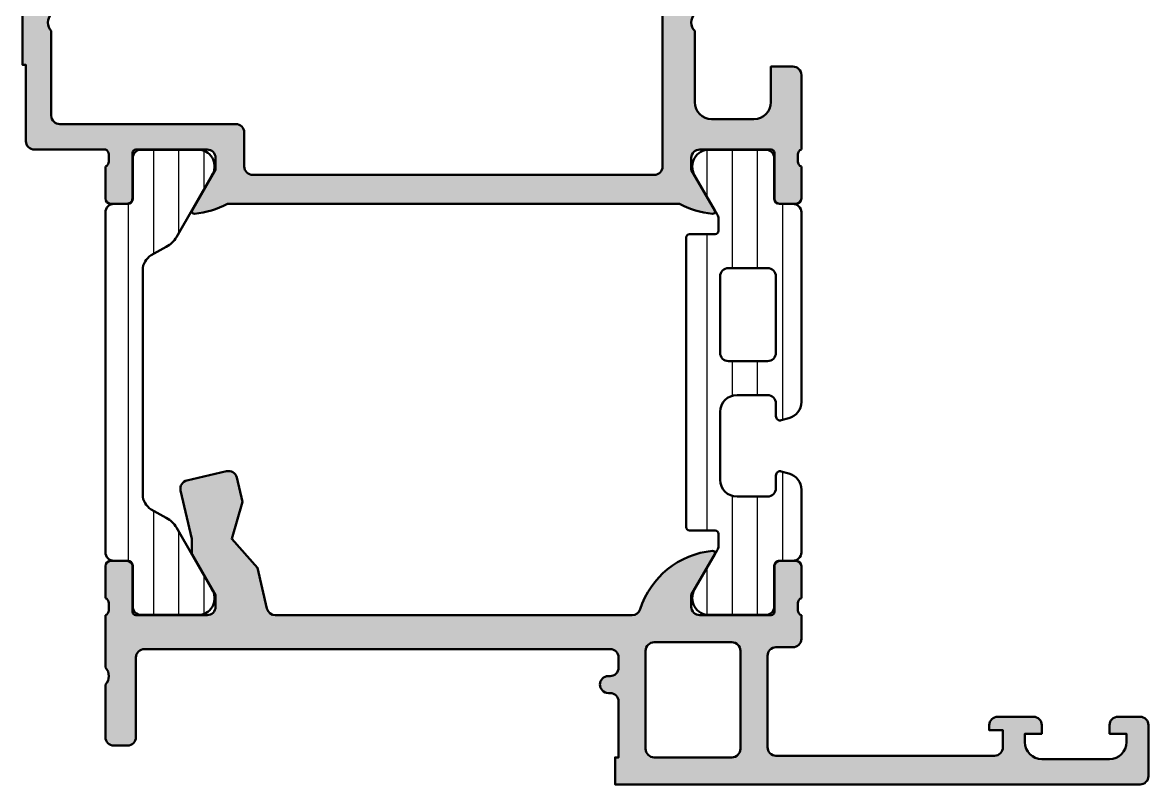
# Model space of a CAD drawing. Extents: x -34.5 to 32, y 0 to 90.
# Drawn here: x -34.5 to 32, y 0 to 45 of the extents above; entities that cross this region are included whole.
import ezdxf

# ---------------------------------------------------------------- set-up
doc = ezdxf.new("R2010")
doc.units = 0
for name, color, linetype, lineweight in [('0S-Alu contour', 7, 'Continuous', 50), ('0S-Alu hatch', 252, 'Continuous', 25), ('0S-Plastic contour', 254, 'Continuous', 50), ('0S-Plastic hatch', 253, 'Continuous', 25)]:
    doc.layers.add(name, color=color, linetype=linetype, lineweight=lineweight)
pattern_1 = [(90, (0, 0), (-1.4859, 0), [])]

# ---------------------------------------------------------------- blocks, each defined once
blk = doc.blocks.new('438830__3A7CAE03_E200_4EEA_9732_CCD65D085AAF_')
at = {"layer": '0S-Alu hatch'}
h = blk.add_hatch(color=256, dxfattribs=at)
edge = h.paths.add_edge_path()
edge.add_line((30.20000000000001, 3.999999999999999), (31.50000000000001, 4))
edge.add_ellipse((31.50000000000001, 3.499999999999999), major_axis=(-0.5000000000000009, 0), ratio=1, start_angle=180, end_angle=270, ccw=False)
edge.add_line((32.00000000000001, 3.5), (32.00000000000001, 0.5))
edge.add_ellipse((31.50000000000001, 0.5000000000000018), major_axis=(-0.5, 0), ratio=1, start_angle=90, end_angle=180, ccw=False)
edge.add_line((31.50000000000001, 1.8e-15), (0.5000000000000036, 0))
edge.add_line((0.5000000000000036, 0), (0.5000000000000036, 1.599999999999994))
edge.add_line((0.5000000000000036, 1.599999999999994), (0.700000000000003, 1.599999999999994))
edge.add_line((0.700000000000003, 1.599999999999994), (0.700000000000003, 4.899999999999991))
edge.add_arc((0.2000000000000028, 4.899999999999991), 0.5, 0, 89.99999999999959)
edge.add_line((0.2000000000000064, 5.399999999999991), (0.1000000000000014, 5.399999999999991))
edge.add_ellipse((0.1000000000000014, 5.899999999999991), major_axis=(-0.5, 0), ratio=1, start_angle=-90, end_angle=90, ccw=False)
edge.add_line((0.1000000000000014, 6.399999999999991), (0.2000000000000064, 6.399999999999991))
edge.add_arc((0.2000000000000099, 6.899999999999991), 0.5000000000000027, 269.9999999999996, 360)
edge.add_line((0.7000000000000127, 6.899999999999991), (0.700000000000003, 7.5))
edge.add_arc((0.2000000000000099, 7.5), 0.4999999999999929, 0, 90)
edge.add_line((0.20000000000001, 7.999999999999992), (-27.3, 8))
edge.add_arc((-27.3, 7.5), 0.5, 90, 180)
edge.add_line((-27.80000000000001, 7.5), (-27.80000000000001, 2.799999999999997))
edge.add_ellipse((-28.3, 2.799999999999998), major_axis=(-0.5, 0), ratio=1, start_angle=90, end_angle=180, ccw=False)
edge.add_line((-28.3, 2.299999999999998), (-29.1, 2.299999999999997))
edge.add_ellipse((-29.1, 2.799999999999998), major_axis=(-0.5000000000000009, 0), ratio=1, start_angle=0, end_angle=90, ccw=False)
edge.add_line((-29.6, 2.799999999999997), (-29.6, 5.899999999999991))
edge.add_arc((-30.12500000000001, 6.399999999999991), 0.7250000000000004, 316.3971810272967, 403.6028189727033)
edge.add_line((-29.60000000000001, 6.899999999999988), (-29.6, 10))
edge.add_arc((-29.70000000000001, 10.2828427124746), 0.3000000000000018, 289.4712206344932, 360)
edge.add_line((-29.40000000000001, 10.2828427124746), (-29.40000000000001, 10.71715728752538))
edge.add_arc((-29.70000000000001, 10.71715728752536), 0.3000000000000043, 0, 70.5287793655115)
edge.add_line((-29.60000000000002, 10.99999999999999), (-29.60000000000002, 12.89999999999995))
edge.add_ellipse((-29.29999999999998, 12.89999999999995), major_axis=(-0.3000000000000398, 0), ratio=1, start_angle=270, end_angle=360, ccw=False)
edge.add_line((-29.29999999999998, 13.19999999999999), (-28.31000000000005, 13.19999999999999))
edge.add_ellipse((-28.31000000000005, 12.89999999999995), major_axis=(-0.3000000000000398, 0), ratio=1, start_angle=180, end_angle=270, ccw=False)
edge.add_line((-28.01000000000001, 12.89999999999995), (-28.01000000000001, 10.19999999999999))
edge.add_arc((-27.81000000000001, 10.19999999999999), 0.2000000000000028, 180, 270)
edge.add_line((-27.81000000000001, 9.999999999999986), (-23.6, 10))
edge.add_arc((-23.6, 10.5), 0.5, 270, 360)
edge.add_line((-23.1, 10.5), (-23.1, 11.19999999999999))
edge.add_line((-23.1, 11.19999999999999), (-24.48149545762237, 13.59282032302755))
edge.add_ellipse((-24.36188021535173, 13.6618802153517), major_axis=(-0.1381197846482745, 0), ratio=1, start_angle=0, end_angle=30.000000000006878, ccw=False)
edge.add_line((-24.50000000000001, 13.6618802153517), (-24.50000000000001, 14.5))
edge.add_line((-24.50000000000001, 14.5), (-25.16038851260668, 17.36045691001016))
edge.add_ellipse((-24.67320348021405, 17.47293243718209), major_axis=(-0.50000000000001, 0), ratio=1, start_angle=-76.9999999999992, end_angle=12.999999999999886, ccw=False)
edge.add_line((-24.785679007386, 17.96011746957472), (-22.44719085190143, 18.49999999999998))
edge.add_ellipse((-22.33471532472948, 18.01281496760739), major_axis=(-0.4999999999999829, 0), ratio=1, start_angle=192.9999999999986, end_angle=283.0000000000028, ccw=False)
edge.add_line((-21.84753029233688, 18.1252904947793), (-21.51759558949917, 16.6961862893487))
edge.add_line((-21.51759558949917, 16.6961862893487), (-22.1395005520752, 14.49999999999998))
edge.add_line((-22.1395005520752, 14.49999999999998), (-20.6177913721237, 12.79870603020777))
edge.add_line((-20.6177913721237, 12.79870603020777), (-20.06112624749613, 10.38752447282806))
edge.add_arc((-19.57394121510352, 10.5), 0.5000000000000006, 193.0000000000006, 270.0000000000008)
edge.add_line((-19.57394121510351, 10), (1.5, 10))
edge.add_arc((1.5, 10.5), 0.4999999999999983, 270, 342.2515836439296)
edge.add_ellipse((6.738223241173804, 8.823391138152186), major_axis=(-5.000000000000002, 0), ratio=1, start_angle=275.62257755079355, end_angle=342.25158364392985, ccw=False)
edge.add_ellipse((6.261880215351705, 13.6618802153517), major_axis=(-0.1381197846482987, 0), ratio=1, start_angle=149.9999999999999, end_angle=275.6225775507947, ccw=False)
edge.add_line((6.381495457622368, 13.59282032302755), (5.000000000000007, 11.19999999999999))
edge.add_line((5.000000000000007, 11.19999999999999), (5.000000000000007, 10.5))
edge.add_arc((5.500000000000007, 10.5), 0.5, 180, 269.9999999999992)
edge.add_line((5.5, 10), (9.709999999999994, 10))
edge.add_arc((9.709999999999994, 10.2), 0.1999999999999993, 270, 360)
edge.add_line((9.909999999999993, 10.2), (9.910000000000004, 12.89999999999996))
edge.add_ellipse((10.21000000000004, 12.89999999999996), major_axis=(-0.3000000000000398, 0), ratio=1, start_angle=270.00000000000136, end_angle=360, ccw=False)
edge.add_line((10.21000000000003, 13.2), (11.19999999999996, 13.2))
edge.add_ellipse((11.19999999999996, 12.89999999999996), major_axis=(-0.3000000000000398, 0), ratio=1, start_angle=180, end_angle=270, ccw=False)
edge.add_line((11.5, 12.89999999999996), (11.5, 11))
edge.add_arc((11.6, 10.71715728752538), 0.3000000000000016, 109.471220634491, 180)
edge.add_line((11.3, 10.71715728752538), (11.29999999999999, 10.28284271247462))
edge.add_arc((11.59999999999999, 10.28284271247462), 0.2999999999999971, 180, 250.5287793655103)
edge.add_line((11.5, 10), (11.5, 8.599999999999994))
edge.add_ellipse((11, 8.599999999999996), major_axis=(-0.5000000000000018, 0), ratio=1, start_angle=90.00000000000023, end_angle=180, ccw=False)
edge.add_line((11, 8.099999999999994), (10, 8.099999999999994))
edge.add_arc((10, 7.599999999999994), 0.4999999999999983, 90, 180)
edge.add_line((9.500000000000002, 7.599999999999994), (9.5, 2.200000000000002))
edge.add_arc((10, 2.200000000000002), 0.5, 180, 270)
edge.add_line((10, 1.700000000000002), (22.9, 1.700000000000002))
edge.add_arc((22.9, 2.200000000000002), 0.4999999999999992, 270, 360)
edge.add_line((23.40000000000001, 2.200000000000002), (23.40000000000001, 3.200000000000002))
edge.add_line((23.40000000000001, 3.200000000000002), (22.60000000000001, 3.200000000000002))
edge.add_line((22.60000000000001, 3.200000000000002), (22.60000000000001, 3.5))
edge.add_ellipse((23.10000000000001, 3.499999999999999), major_axis=(-0.5, 0), ratio=1, start_angle=270, end_angle=360, ccw=False)
edge.add_line((23.10000000000001, 3.999999999999999), (25.2, 4))
edge.add_ellipse((25.2, 3.499999999999999), major_axis=(-0.5000000000000009, 0), ratio=1, start_angle=180, end_angle=270, ccw=False)
edge.add_line((25.7, 3.5), (25.7, 3))
edge.add_line((25.7, 3), (24.70000000000001, 3))
edge.add_line((24.70000000000001, 3), (24.70000000000001, 2.5))
edge.add_arc((25.7, 2.5), 1, 180, 270)
edge.add_line((25.7, 1.5), (29.70000000000001, 1.5))
edge.add_arc((29.70000000000001, 2.5), 0.9999999999999992, 270, 360)
edge.add_line((30.70000000000001, 2.5), (30.70000000000001, 3))
edge.add_line((30.70000000000001, 3), (29.7, 3))
edge.add_line((29.7, 3), (29.7, 3.5))
edge.add_ellipse((30.2, 3.500000000000002), major_axis=(-0.4999999999999965, 0), ratio=1, start_angle=269.99999999999875, end_angle=360, ccw=False)
edge = h.paths.add_edge_path()
edge.add_line((7.900000000000005, 2.099999999999994), (7.900000000000002, 7.899999999999991))
edge.add_arc((7.400000000000005, 7.899999999999991), 0.4999999999999965, 0, 90)
edge.add_line((7.400000000000005, 8.399999999999986), (2.800000000000004, 8.399999999999991))
edge.add_arc((2.800000000000004, 7.899999999999991), 0.5000000000000018, 90, 180)
edge.add_line((2.300000000000002, 7.899999999999991), (2.300000000000004, 2.099999999999994))
edge.add_arc((2.800000000000004, 2.099999999999994), 0.5, 180, 270)
edge.add_line((2.800000000000004, 1.599999999999994), (7.400000000000005, 1.599999999999994))
edge.add_arc((7.400000000000005, 2.099999999999994), 0.5, 270, 360)
at = {"layer": '0S-Alu contour', "color": 7}
for points in [[(-24.785679007386, 17.96011746957472), (-22.44719085190143, 18.49999999999998)], [(-21.84753029233688, 18.1252904947793), (-21.51759558949917, 16.6961862893487), (-22.1395005520752, 14.49999999999998), (-20.6177913721237, 12.79870603020777), (-20.06112624749613, 10.38752447282806)], [(-24.50000000000001, 13.6618802153517), (-24.50000000000001, 14.5), (-25.16038851260668, 17.36045691001016)], [(-23.1, 10.5), (-23.1, 11.19999999999999), (-24.48149545762237, 13.59282032302755)], [(6.381495457622368, 13.59282032302755), (5.000000000000007, 11.19999999999999), (5.000000000000007, 10.5)], [(-29.60000000000002, 10.99999999999999), (-29.60000000000002, 12.89999999999995)], [(-29.29999999999998, 13.19999999999999), (-28.31000000000005, 13.19999999999999)], [(-28.01000000000001, 12.89999999999995), (-28.01000000000001, 10.19999999999999)], [(9.909999999999993, 10.2), (9.910000000000004, 12.89999999999996)], [(10.21000000000003, 13.2), (11.19999999999996, 13.2)], [(11.5, 12.89999999999996), (11.5, 11)], [(-29.40000000000001, 10.2828427124746), (-29.40000000000001, 10.71715728752538)], [(11.3, 10.71715728752538), (11.29999999999999, 10.28284271247462)], [(-29.60000000000001, 6.899999999999988), (-29.6, 10)], [(-27.81000000000001, 9.999999999999986), (-23.6, 10)], [(-19.57394121510351, 10), (1.5, 10)], [(5.5, 10), (9.709999999999994, 10)], [(11.5, 10), (11.5, 8.599999999999994)], [(0.20000000000001, 7.999999999999992), (-27.3, 8)], [(7.400000000000005, 8.399999999999986), (2.800000000000004, 8.399999999999991)], [(11, 8.099999999999994), (10, 8.099999999999994)], [(-27.80000000000001, 7.5), (-27.80000000000001, 2.799999999999997)], [(0.7000000000000127, 6.899999999999991), (0.700000000000003, 7.5)], [(2.300000000000002, 7.899999999999991), (2.300000000000004, 2.099999999999994)], [(7.900000000000005, 2.099999999999994), (7.900000000000002, 7.899999999999991)], [(9.500000000000002, 7.599999999999994), (9.5, 2.200000000000002)], [(0.1000000000000014, 6.399999999999991), (0.2000000000000064, 6.399999999999991)], [(-29.6, 2.799999999999997), (-29.6, 5.899999999999991)], [(0.2000000000000064, 5.399999999999991), (0.1000000000000014, 5.399999999999991)], [(31.50000000000001, 1.8e-15), (0.5000000000000036, 0), (0.5000000000000036, 1.599999999999994), (0.700000000000003, 1.599999999999994), (0.700000000000003, 4.899999999999991)], [(23.10000000000001, 3.999999999999999), (25.2, 4)], [(30.20000000000001, 3.999999999999999), (31.50000000000001, 4)], [(23.40000000000001, 2.200000000000002), (23.40000000000001, 3.200000000000002), (22.60000000000001, 3.200000000000002), (22.60000000000001, 3.5)], [(25.7, 3.5), (25.7, 3), (24.70000000000001, 3), (24.70000000000001, 2.5)], [(30.70000000000001, 2.5), (30.70000000000001, 3), (29.7, 3), (29.7, 3.5)], [(32.00000000000001, 3.5), (32.00000000000001, 0.5)], [(-28.3, 2.299999999999998), (-29.1, 2.299999999999997)], [(2.800000000000004, 1.599999999999994), (7.400000000000005, 1.599999999999994)], [(10, 1.700000000000002), (22.9, 1.700000000000002)], [(25.7, 1.5), (29.70000000000001, 1.5)]]:
    blk.add_lwpolyline(points, dxfattribs=at)
at = {"layer": '0S-Alu contour', "color": 7, "extrusion": (0, 0, -1)}
for centre, radius, start, end in [((24.67320348021405, 17.47293243718209), 0.50000000000001, 347.0000000000001, 76.99999999999925), ((22.33471532472948, 18.01281496760739), 0.4999999999999829, 76.99999999999723, 167.0000000000014), ((24.36188021535173, 13.6618802153517), 0.1381197846482745, 329.9999999999931, 0), ((-6.738223241173804, 8.823391138152186), 5.000000000000003, 17.74841635607014, 84.37742244920646), ((-6.261880215351705, 13.6618802153517), 0.1381197846482987, 84.37742244920531, 210.0000000000002), ((29.29999999999998, 12.89999999999995), 0.3000000000000398, 0, 90), ((28.31000000000005, 12.89999999999995), 0.3000000000000398, 90, 180), ((-10.21000000000004, 12.89999999999996), 0.3000000000000398, 0, 89.99999999999864), ((-11.19999999999996, 12.89999999999996), 0.3000000000000398, 90, 180), ((-11, 8.599999999999996), 0.5000000000000018, 180, 269.9999999999998), ((-0.1000000000000014, 5.899999999999991), 0.5, 270, 90), ((-23.10000000000001, 3.499999999999999), 0.5, 0, 90), ((-25.2, 3.499999999999999), 0.5000000000000009, 90, 180), ((-30.2, 3.500000000000002), 0.4999999999999965, 0, 90.00000000000122), ((-31.50000000000001, 3.499999999999999), 0.5000000000000009, 90, 180), ((29.1, 2.799999999999998), 0.5000000000000009, 270, 0), ((28.3, 2.799999999999998), 0.5, 180, 270), ((-31.50000000000001, 0.5000000000000018), 0.5, 180, 270)]:
    blk.add_arc(centre, radius, start, end, dxfattribs=at)
at = {"layer": '0S-Alu contour', "color": 7}
for centre, radius, start, end in [((-29.70000000000001, 10.71715728752536), 0.3000000000000043, 0, 70.5287793655115), ((11.6, 10.71715728752538), 0.3000000000000016, 109.471220634491, 180), ((-29.70000000000001, 10.2828427124746), 0.3000000000000018, 289.4712206344932, 0), ((-27.81000000000001, 10.19999999999999), 0.2000000000000028, 180, 270), ((-23.6, 10.5), 0.5, 270, 0), ((-19.57394121510352, 10.5), 0.5000000000000006, 193.0000000000006, 270.0000000000008), ((1.5, 10.5), 0.4999999999999983, 270, 342.2515836439296), ((5.500000000000007, 10.5), 0.5, 180, 269.9999999999992), ((9.709999999999994, 10.2), 0.1999999999999993, 270, 0), ((11.59999999999999, 10.28284271247462), 0.2999999999999971, 180, 250.5287793655103), ((-27.3, 7.5), 0.5, 90, 180), ((0.2000000000000099, 7.5), 0.4999999999999929, 0, 90), ((2.800000000000004, 7.899999999999991), 0.5000000000000018, 90, 180), ((7.400000000000005, 7.899999999999991), 0.4999999999999965, 0, 90), ((10, 7.599999999999994), 0.4999999999999983, 90, 180), ((-30.12500000000001, 6.399999999999991), 0.7250000000000004, 316.3971810272967, 43.60281897270334), ((0.2000000000000099, 6.899999999999991), 0.5000000000000027, 269.9999999999996, 0), ((0.2000000000000028, 4.899999999999991), 0.5, 0, 89.99999999999959), ((2.800000000000004, 2.099999999999994), 0.5, 180, 270), ((7.400000000000005, 2.099999999999994), 0.5, 270, 0), ((10, 2.200000000000002), 0.5, 180, 270), ((22.9, 2.200000000000002), 0.4999999999999992, 270, 0), ((25.7, 2.5), 1, 180, 270), ((29.70000000000001, 2.5), 0.9999999999999992, 270, 0)]:
    blk.add_arc(centre, radius, start, end, dxfattribs=at)
blk = doc.blocks.new('438860__0EFB5AFA_68D3_447F_BDD5_04D6D6783F5B_')
at = {"layer": '0S-Alu hatch'}
h = blk.add_hatch(color=256, dxfattribs=at)
edge = h.paths.add_edge_path()
edge.add_line((-29.60000000000001, 52.49999999999997), (-33.80000000000001, 52.49999999999997))
edge.add_arc((-33.80000000000002, 51.99999999999998), 0.4999999999999929, 89.9999999999992, 180)
edge.add_line((-34.30000000000001, 51.99999999999997), (-34.30000000000001, 47.49999999999997))
edge.add_line((-34.30000000000001, 47.49999999999997), (-34.5, 47.49999999999997))
edge.add_line((-34.5, 47.49999999999997), (-34.5, 42.49999999999997))
edge.add_line((-34.5, 42.49999999999997), (-34.30000000000001, 42.49999999999997))
edge.add_line((-34.30000000000001, 42.49999999999997), (-34.3, 37.99999999999997))
edge.add_arc((-33.80000000000001, 37.99999999999997), 0.4999999999999929, 180, 270.0000000000008)
edge.add_line((-33.8, 37.49999999999997), (-29.60000000000001, 37.49999999999998))
edge.add_ellipse((-29.7, 37.21715728752535), major_axis=(-0.3000000000000019, 0), ratio=1, start_angle=180, end_angle=250.5287793655121, ccw=False)
edge.add_line((-29.39999999999999, 37.21715728752535), (-29.4, 36.78284271247459))
edge.add_ellipse((-29.7, 36.78284271247459), major_axis=(-0.3000000000000007, 0), ratio=1, start_angle=109.4712206344897, end_angle=180, ccw=False)
edge.add_line((-29.6, 36.49999999999997), (-29.6, 34.60000000000002))
edge.add_arc((-29.29999999999995, 34.60000000000004), 0.300000000000054, 180, 269.9999999999986)
edge.add_line((-29.29999999999996, 34.29999999999998), (-28.31000000000004, 34.29999999999998))
edge.add_arc((-28.31000000000003, 34.60000000000001), 0.3000000000000327, 269.9999999999986, 360)
edge.add_line((-28.01, 34.60000000000002), (-28.01, 37.29999999999998))
edge.add_ellipse((-27.81, 37.29999999999998), major_axis=(-0.1999999999999993, 0), ratio=1, start_angle=270, end_angle=360, ccw=False)
edge.add_line((-27.81, 37.49999999999997), (-23.59999999999999, 37.49999999999998))
edge.add_ellipse((-23.59999999999999, 36.99999999999999), major_axis=(-0.5, 0), ratio=1, start_angle=180, end_angle=270, ccw=False)
edge.add_line((-23.1, 36.99999999999999), (-23.1, 36.29999999999999))
edge.add_line((-23.1, 36.29999999999999), (-24.48149545762236, 33.90717967697243))
edge.add_arc((-24.3618802153517, 33.83811978464828), 0.1381197846483005, 150.000000000001, 275.3285864386661)
edge.add_arc((-24.81339024585827, 38.67898932645395), 5.000000000000165, 275.3285864386683, 298.860456193006)
edge.add_line((-22.4, 34.29999999999998), (4.300000000000004, 34.3))
edge.add_arc((6.713390245858253, 38.67898932645399), 5.000000000000176, 241.1395438069943, 264.671413561332)
edge.add_arc((6.261880215351711, 33.8381197846483), 0.1381197846482904, 264.6714135613336, 390.0000000000021)
edge.add_line((6.381495457622361, 33.90717967697245), (5, 36.3))
edge.add_line((5, 36.3), (5, 37))
edge.add_ellipse((5.5, 37), major_axis=(-0.5, 0), ratio=1, start_angle=270, end_angle=360, ccw=False)
edge.add_line((5.5, 37.5), (9.710000000000006, 37.5))
edge.add_ellipse((9.710000000000006, 37.3), major_axis=(-0.2000000000000028, 0), ratio=1, start_angle=180, end_angle=270, ccw=False)
edge.add_line((9.91000000000001, 37.3), (9.910000000000004, 34.60000000000003))
edge.add_arc((10.21000000000004, 34.60000000000004), 0.300000000000038, 180, 270.0000000000003)
edge.add_line((10.21000000000004, 34.3), (11.19999999999996, 34.3))
edge.add_arc((11.19999999999995, 34.60000000000004), 0.3000000000000398, 270.0000000000023, 360)
edge.add_line((11.49999999999999, 34.60000000000003), (11.5, 36.5))
edge.add_ellipse((11.60000000000001, 36.78284271247461), major_axis=(-0.2999999999999956, 0), ratio=1, start_angle=0, end_angle=70.52877936550732, ccw=False)
edge.add_line((11.30000000000001, 36.78284271247461), (11.30000000000002, 37.21715728752538))
edge.add_ellipse((11.60000000000001, 37.21715728752537), major_axis=(-0.2999999999999971, 0), ratio=1, start_angle=289.4712206344907, end_angle=360, ccw=False)
edge.add_line((11.50000000000001, 37.5), (11.49999999999999, 41.9))
edge.add_arc((10.99999999999999, 41.9), 0.5000000000000018, 0, 89.99999999999898)
edge.add_line((11, 42.40000000000001), (9.699999999999996, 42.40000000000001))
edge.add_line((9.699999999999996, 42.40000000000001), (9.699999999999996, 40.3))
edge.add_ellipse((8.699999999999996, 40.3), major_axis=(-1, 0), ratio=1, start_angle=90.0000000000004, end_angle=180, ccw=False)
edge.add_line((8.700000000000003, 39.3), (6.200000000000002, 39.3))
edge.add_ellipse((6.200000000000009, 40.3), major_axis=(-1, 0), ratio=1, start_angle=0, end_angle=89.9999999999996, ccw=False)
edge.add_line((5.200000000000009, 40.3), (5.200000000000009, 44.5))
edge.add_ellipse((5.725000000000015, 45), major_axis=(-0.7250000000000036, 0), ratio=1, start_angle=-43.60281897270329, end_angle=43.60281897270329, ccw=False)
edge.add_line((5.200000000000009, 45.49999999999999), (5.200000000000009, 49.7))
edge.add_ellipse((6.200000000000009, 49.7), major_axis=(-1, 0), ratio=1, start_angle=270.0000000000004, end_angle=360, ccw=False)
edge.add_line((6.200000000000002, 50.7), (8.700000000000003, 50.7))
edge.add_ellipse((8.699999999999996, 49.70000000000001), major_axis=(-0.9999999999999928, 0), ratio=1, start_angle=180, end_angle=269.9999999999996, ccw=False)
edge.add_line((9.699999999999989, 49.70000000000001), (9.699999999999996, 47.6))
edge.add_line((9.699999999999996, 47.6), (10.99999999999999, 47.6))
edge.add_arc((10.99999999999999, 48.09999999999999), 0.4999999999999929, 269.9999999999996, 360)
edge.add_line((11.49999999999999, 48.09999999999999), (11.49999999999998, 52.00000000000001))
edge.add_arc((10.99999999999998, 52.00000000000001), 0.5000000000000018, 0, 89.99999999999898)
edge.add_line((10.99999999999999, 52.5), (7, 52.5))
edge.add_ellipse((7.099999999999987, 52.78284271247463), major_axis=(-0.3000000000000013, 0), ratio=1, start_angle=0, end_angle=70.52877936551249, ccw=False)
edge.add_line((6.799999999999985, 52.78284271247463), (6.79999999999999, 53.21715728752539))
edge.add_ellipse((7.099999999999994, 53.21715728752539), major_axis=(-0.3000000000000043, 0), ratio=1, start_angle=289.47122063449257, end_angle=360, ccw=False)
edge.add_line((6.999999999999984, 53.50000000000001), (6.999999999999985, 55.39999999999996))
edge.add_arc((6.699999999999951, 55.39999999999997), 0.3000000000000345, 0, 90.00000000000102)
edge.add_line((6.699999999999945, 55.7), (5.710000000000029, 55.7))
edge.add_arc((5.710000000000023, 55.39999999999997), 0.3000000000000327, 89.99999999999898, 180)
edge.add_line((5.409999999999991, 55.39999999999996), (5.409999999999996, 52.7))
edge.add_ellipse((5.209999999999993, 52.7), major_axis=(-0.2000000000000028, 0), ratio=1, start_angle=90, end_angle=180, ccw=False)
edge.add_line((5.209999999999993, 52.5), (0.9999999999999857, 52.5))
edge.add_ellipse((0.9999999999999857, 53), major_axis=(-0.5, 0), ratio=1, start_angle=0, end_angle=90, ccw=False)
edge.add_line((0.4999999999999858, 53), (0.4999999999999858, 53.7))
edge.add_line((0.4999999999999858, 53.7), (1.881495457622349, 56.09282032302755))
edge.add_arc((1.761880215351693, 56.1618802153517), 0.1381197846482929, 329.9999999999992, 455.32858643867)
edge.add_arc((2.213390245858156, 51.32101067354637), 4.999999999999808, 95.32858643866759, 118.860456193007)
edge.add_line((-0.2000000000000113, 55.69999999999999), (-19.10000000000001, 55.69999999999998))
edge.add_arc((-20.10000000000001, 55.69999999999998), 1, 0, 180)
edge.add_line((-21.10000000000001, 55.69999999999998), (-22.40000000000001, 55.69999999999997))
edge.add_arc((-24.8133902458582, 51.32101067354626), 4.999999999999898, 61.13954380699329, 84.67141356133244)
edge.add_arc((-24.36188021535172, 56.16188021535168), 0.1381197846482981, 84.6714135613309, 210.000000000003)
edge.add_line((-24.48149545762238, 56.09282032302752), (-23.10000000000001, 53.69999999999998))
edge.add_line((-23.10000000000001, 53.69999999999998), (-23.10000000000001, 52.99999999999998))
edge.add_ellipse((-23.60000000000001, 52.99999999999998), major_axis=(-0.5, 0), ratio=1, start_angle=90, end_angle=180, ccw=False)
edge.add_line((-23.60000000000001, 52.49999999999998), (-27.81000000000001, 52.49999999999998))
edge.add_ellipse((-27.81000000000001, 52.69999999999997), major_axis=(-0.2000000000000028, 0), ratio=1, start_angle=0, end_angle=90, ccw=False)
edge.add_line((-28.01000000000001, 52.69999999999997), (-28.01000000000001, 55.39999999999993))
edge.add_arc((-28.31000000000005, 55.39999999999992), 0.3000000000000469, 0, 90)
edge.add_line((-28.31000000000005, 55.69999999999997), (-29.29999999999997, 55.69999999999997))
edge.add_arc((-29.29999999999998, 55.39999999999994), 0.3000000000000327, 89.99999999999864, 180)
edge.add_line((-29.60000000000001, 55.39999999999993), (-29.60000000000001, 53.49999999999997))
edge.add_ellipse((-29.70000000000001, 53.21715728752535), major_axis=(-0.2999999999999999, 0), ratio=1, start_angle=180, end_angle=250.528779365509, ccw=False)
edge.add_line((-29.40000000000001, 53.21715728752535), (-29.40000000000001, 52.7828427124746))
edge.add_ellipse((-29.7, 52.78284271247459), major_axis=(-0.3000000000000007, 0), ratio=1, start_angle=109.4712206344897, end_angle=180, ccw=False)
edge = h.paths.add_edge_path()
edge.add_line((-32.80000000000001, 45.49999999999996), (-32.80000000000001, 50.49999999999997))
edge.add_ellipse((-32.30000000000001, 50.49999999999997), major_axis=(-0.5, 0), ratio=1, start_angle=270, end_angle=360, ccw=False)
edge.add_line((-32.30000000000001, 50.99999999999997), (-21.90000000000001, 50.99999999999997))
edge.add_arc((-21.9, 51.49999999999998), 0.5000000000000036, 269.9999999999992, 360)
edge.add_line((-21.4, 51.49999999999998), (-21.40000000000001, 53.49999999999997))
edge.add_ellipse((-20.90000000000001, 53.49999999999997), major_axis=(-0.5, 0), ratio=1, start_angle=270, end_angle=360, ccw=False)
edge.add_line((-20.90000000000001, 53.99999999999998), (-1.700000000000017, 53.99999999999999))
edge.add_ellipse((-1.700000000000017, 53.49999999999999), major_axis=(-0.5, 0), ratio=1, start_angle=180, end_angle=270, ccw=False)
edge.add_line((-1.200000000000017, 53.49999999999999), (-1.200000000000017, 51.49999999999998))
edge.add_arc((-0.700000000000017, 51.49999999999998), 0.5, 180, 270.0000000000008)
edge.add_line((-0.70000000000001, 50.99999999999998), (2.800000000000011, 50.99999999999998))
edge.add_ellipse((2.800000000000011, 50.49999999999998), major_axis=(-0.5, 0), ratio=1, start_angle=180, end_angle=270, ccw=False)
edge.add_line((3.300000000000011, 50.49999999999998), (3.300000000000011, 36.49999999999999))
edge.add_ellipse((2.800000000000011, 36.49999999999999), major_axis=(-0.5, 0), ratio=1, start_angle=90.0000000000008, end_angle=180, ccw=False)
edge.add_line((2.800000000000018, 35.99999999999999), (-20.89999999999999, 35.99999999999997))
edge.add_ellipse((-20.89999999999999, 36.49999999999997), major_axis=(-0.5, 0), ratio=1, start_angle=0, end_angle=90, ccw=False)
edge.add_line((-21.39999999999999, 36.49999999999997), (-21.4, 38.49999999999997))
edge.add_arc((-21.90000000000001, 38.49999999999997), 0.5, 0, 89.9999999999992)
edge.add_line((-21.9, 38.99999999999997), (-32.3, 38.99999999999997))
edge.add_ellipse((-32.3, 39.49999999999997), major_axis=(-0.5, 0), ratio=1, start_angle=0, end_angle=90, ccw=False)
edge.add_line((-32.8, 39.49999999999997), (-32.80000000000001, 44.49999999999997))
edge.add_ellipse((-32.27500000000001, 44.99999999999997), major_axis=(-0.724999999999999, 0), ratio=1, start_angle=-43.60281897270278, end_angle=43.60281897270329, ccw=False)
at = {"layer": '0S-Alu contour', "color": 7}
for points in [[(-24.48149545762238, 56.09282032302752), (-23.10000000000001, 53.69999999999998), (-23.10000000000001, 52.99999999999998)], [(0.4999999999999858, 53), (0.4999999999999858, 53.7), (1.881495457622349, 56.09282032302755)], [(-29.60000000000001, 55.39999999999993), (-29.60000000000001, 53.49999999999997)], [(-28.31000000000005, 55.69999999999997), (-29.29999999999997, 55.69999999999997)], [(-28.01000000000001, 52.69999999999997), (-28.01000000000001, 55.39999999999993)], [(-21.10000000000001, 55.69999999999998), (-22.40000000000001, 55.69999999999997)], [(-0.2000000000000113, 55.69999999999999), (-19.10000000000001, 55.69999999999998)], [(5.409999999999991, 55.39999999999996), (5.409999999999996, 52.7)], [(6.699999999999945, 55.7), (5.710000000000029, 55.7)], [(6.999999999999984, 53.50000000000001), (6.999999999999985, 55.39999999999996)], [(-20.90000000000001, 53.99999999999998), (-1.700000000000017, 53.99999999999999)], [(-29.40000000000001, 53.21715728752535), (-29.40000000000001, 52.7828427124746)], [(-21.4, 51.49999999999998), (-21.40000000000001, 53.49999999999997)], [(-1.200000000000017, 53.49999999999999), (-1.200000000000017, 51.49999999999998)], [(6.799999999999985, 52.78284271247463), (6.79999999999999, 53.21715728752539)], [(-34.30000000000001, 51.99999999999997), (-34.30000000000001, 47.49999999999997), (-34.5, 47.49999999999997), (-34.5, 42.49999999999997), (-34.30000000000001, 42.49999999999997), (-34.3, 37.99999999999997)], [(-29.60000000000001, 52.49999999999997), (-33.80000000000001, 52.49999999999997)], [(-23.60000000000001, 52.49999999999998), (-27.81000000000001, 52.49999999999998)], [(5.209999999999993, 52.5), (0.9999999999999857, 52.5)], [(10.99999999999999, 52.5), (7, 52.5)], [(11.49999999999999, 48.09999999999999), (11.49999999999998, 52.00000000000001)], [(-32.30000000000001, 50.99999999999997), (-21.90000000000001, 50.99999999999997)], [(-0.70000000000001, 50.99999999999998), (2.800000000000011, 50.99999999999998)], [(6.200000000000002, 50.7), (8.700000000000003, 50.7)], [(-32.80000000000001, 45.49999999999996), (-32.80000000000001, 50.49999999999997)], [(3.300000000000011, 50.49999999999998), (3.300000000000011, 36.49999999999999)], [(5.200000000000009, 45.49999999999999), (5.200000000000009, 49.7)], [(9.699999999999989, 49.70000000000001), (9.699999999999996, 47.6), (10.99999999999999, 47.6)], [(-32.8, 39.49999999999997), (-32.80000000000001, 44.49999999999997)], [(5.200000000000009, 40.3), (5.200000000000009, 44.5)], [(11, 42.40000000000001), (9.699999999999996, 42.40000000000001), (9.699999999999996, 40.3)], [(11.50000000000001, 37.5), (11.49999999999999, 41.9)], [(8.700000000000003, 39.3), (6.200000000000002, 39.3)], [(-21.9, 38.99999999999997), (-32.3, 38.99999999999997)], [(-21.39999999999999, 36.49999999999997), (-21.4, 38.49999999999997)], [(-33.8, 37.49999999999997), (-29.60000000000001, 37.49999999999998)], [(-28.01, 34.60000000000002), (-28.01, 37.29999999999998)], [(-27.81, 37.49999999999997), (-23.59999999999999, 37.49999999999998)], [(5.5, 37.5), (9.710000000000006, 37.5)], [(9.91000000000001, 37.3), (9.910000000000004, 34.60000000000003)], [(-29.39999999999999, 37.21715728752535), (-29.4, 36.78284271247459)], [(-23.1, 36.99999999999999), (-23.1, 36.29999999999999), (-24.48149545762236, 33.90717967697243)], [(6.381495457622361, 33.90717967697245), (5, 36.3), (5, 37)], [(11.30000000000001, 36.78284271247461), (11.30000000000002, 37.21715728752538)], [(-29.6, 36.49999999999997), (-29.6, 34.60000000000002)], [(2.800000000000018, 35.99999999999999), (-20.89999999999999, 35.99999999999997)], [(11.49999999999999, 34.60000000000003), (11.5, 36.5)], [(-29.29999999999996, 34.29999999999998), (-28.31000000000004, 34.29999999999998)], [(-22.4, 34.29999999999998), (4.300000000000004, 34.3)], [(10.21000000000004, 34.3), (11.19999999999996, 34.3)]]:
    blk.add_lwpolyline(points, dxfattribs=at)
for centre, radius, start, end in [((-20.10000000000001, 55.69999999999998), 1, 0, 180), ((-24.36188021535172, 56.16188021535168), 0.1381197846482981, 84.6714135613309, 210.000000000003), ((-24.8133902458582, 51.32101067354626), 4.999999999999898, 61.13954380699329, 84.67141356133244), ((2.213390245858156, 51.32101067354637), 4.999999999999808, 95.32858643866759, 118.860456193007), ((1.761880215351693, 56.1618802153517), 0.1381197846482929, 329.9999999999992, 95.32858643867003), ((-29.29999999999998, 55.39999999999994), 0.3000000000000327, 89.99999999999864, 180), ((-28.31000000000005, 55.39999999999992), 0.3000000000000469, 0, 90), ((5.710000000000023, 55.39999999999997), 0.3000000000000327, 89.99999999999898, 180), ((6.699999999999951, 55.39999999999997), 0.3000000000000345, 0, 90.00000000000102), ((-33.80000000000002, 51.99999999999998), 0.4999999999999929, 89.9999999999992, 180), ((10.99999999999998, 52.00000000000001), 0.5000000000000018, 0, 89.99999999999898), ((-21.9, 51.49999999999998), 0.5000000000000036, 269.9999999999992, 0), ((-0.700000000000017, 51.49999999999998), 0.5, 180, 270.0000000000008), ((10.99999999999999, 48.09999999999999), 0.4999999999999929, 269.9999999999996, 0), ((10.99999999999999, 41.9), 0.5000000000000018, 0, 89.99999999999898), ((-21.90000000000001, 38.49999999999997), 0.5, 0, 89.9999999999992), ((-33.80000000000001, 37.99999999999997), 0.4999999999999929, 180, 270.0000000000008), ((-29.29999999999995, 34.60000000000004), 0.300000000000054, 180, 269.9999999999986), ((-28.31000000000003, 34.60000000000001), 0.3000000000000327, 269.9999999999986, 0), ((10.21000000000004, 34.60000000000004), 0.300000000000038, 180, 270.0000000000003), ((11.19999999999995, 34.60000000000004), 0.3000000000000398, 270.0000000000023, 0), ((-24.81339024585827, 38.67898932645395), 5.000000000000165, 275.3285864386683, 298.860456193006), ((6.713390245858253, 38.67898932645399), 5.000000000000176, 241.1395438069943, 264.671413561332), ((-24.3618802153517, 33.83811978464828), 0.1381197846483005, 150.000000000001, 275.3285864386661), ((6.261880215351711, 33.8381197846483), 0.1381197846482904, 264.6714135613336, 30.0000000000021)]:
    blk.add_arc(centre, radius, start, end, dxfattribs=at)
at = {"layer": '0S-Alu contour', "color": 7, "extrusion": (0, 0, -1)}
for centre, radius, start, end in [((20.90000000000001, 53.49999999999997), 0.5, 0, 90), ((1.700000000000017, 53.49999999999999), 0.5, 90, 180), ((29.70000000000001, 53.21715728752535), 0.2999999999999999, 109.471220634491, 180), ((-7.099999999999994, 53.21715728752539), 0.3000000000000043, 0, 70.52877936550742), ((29.7, 52.78284271247459), 0.3000000000000007, 180, 250.5287793655103), ((27.81000000000001, 52.69999999999997), 0.2000000000000028, 270, 0), ((23.60000000000001, 52.99999999999998), 0.5, 180, 270), ((-0.9999999999999857, 53), 0.5, 270, 0), ((-5.209999999999993, 52.7), 0.2000000000000028, 180, 270), ((-7.099999999999987, 52.78284271247463), 0.3000000000000013, 289.4712206344875, 0), ((32.30000000000001, 50.49999999999997), 0.5, 0, 90), ((-2.800000000000011, 50.49999999999998), 0.5, 90, 180), ((-6.200000000000009, 49.7), 1, 0, 89.99999999999959), ((-8.699999999999996, 49.70000000000001), 0.9999999999999928, 90.0000000000004, 180), ((32.27500000000001, 44.99999999999997), 0.724999999999999, 316.3971810272967, 43.6028189727029), ((-5.725000000000015, 45), 0.7250000000000036, 316.3971810272967, 43.60281897270331), ((-6.200000000000009, 40.3), 1, 270.0000000000004, 0), ((-8.699999999999996, 40.3), 1, 180, 269.9999999999996), ((32.3, 39.49999999999997), 0.5, 270, 0), ((29.7, 37.21715728752535), 0.3000000000000019, 109.4712206344879, 180), ((27.81, 37.29999999999998), 0.1999999999999993, 0, 90), ((23.59999999999999, 36.99999999999999), 0.5, 90, 180), ((-5.5, 37), 0.5, 0, 90), ((-9.710000000000006, 37.3), 0.2000000000000028, 90, 180), ((-11.60000000000001, 37.21715728752537), 0.2999999999999971, 0, 70.52877936550934), ((29.7, 36.78284271247459), 0.3000000000000007, 180, 250.5287793655103), ((-11.60000000000001, 36.78284271247461), 0.2999999999999956, 289.4712206344927, 0), ((20.89999999999999, 36.49999999999997), 0.5, 270, 0), ((-2.800000000000011, 36.49999999999999), 0.5, 180, 269.9999999999992)]:
    blk.add_arc(centre, radius, start, end, dxfattribs=at)
blk = doc.blocks.new('278263__75B37180_183A_4288_AA79_0AC00BFBD25E___3791C3FE_4D89_4292_8CCC_A20FC1CECEFC_')
at = {"layer": '0S-Plastic hatch'}
h = blk.add_hatch(dxfattribs=at)
h.set_pattern_fill('ANSI31', color=256, scale=0.4680000000000001, angle=45, style=0)
h.set_pattern_definition(pattern_1)
edge = h.paths.add_edge_path()
edge.add_arc((10.5, 22.59344443341534), 1, 285, 360)
edge.add_line((11.50000000000001, 22.59344443341534), (11.50000000000002, 33.79))
edge.add_arc((11.00000000000002, 33.79), 0.5, 0, 90)
edge.add_line((11.00000000000002, 34.28999999999999), (10.20000000000002, 34.28999999999999))
edge.add_ellipse((10.20000000000002, 34.59), major_axis=(-0.3000000000000043, 0), ratio=1, start_angle=0, end_angle=89.99999999999937, ccw=False)
edge.add_line((9.900000000000016, 34.58999999999999), (9.900000000000018, 36.99))
edge.add_arc((9.400000000000018, 36.99), 0.5, 0, 90)
edge.add_line((9.400000000000018, 37.49), (6.056550992617033, 37.49))
edge.add_arc((6.056550992617033, 36.49), 1, 90, 209.9999999999996)
edge.add_line((5.190525588832592, 35.99), (6.533012701892232, 33.66474411167424))
edge.add_ellipse((6.100000000000057, 33.41474411167423), major_axis=(-0.4999999999999654, 0), ratio=1, start_angle=180, end_angle=210.0000000000032, ccw=False)
edge.add_line((6.600000000000022, 33.41474411167423), (6.600000000000022, 32.7))
edge.add_ellipse((6.400000000000016, 32.7), major_axis=(-0.2000000000000064, 0), ratio=1, start_angle=90.00000000000102, end_angle=180, ccw=False)
edge.add_line((6.400000000000019, 32.5), (4.900000000000012, 32.5))
edge.add_arc((4.900000000000012, 32.3), 0.2000000000000028, 90, 180)
edge.add_line((4.700000000000009, 32.3), (4.700000000000002, 15.2))
edge.add_arc((4.899999999999998, 15.2), 0.1999999999999993, 180, 270)
edge.add_line((4.899999999999998, 15), (6.400000000000012, 15))
edge.add_ellipse((6.400000000000007, 14.79999999999999), major_axis=(-0.2000000000000046, 0), ratio=1, start_angle=180, end_angle=269.99999999999847, ccw=False)
edge.add_line((6.600000000000012, 14.79999999999999), (6.600000000000008, 14.08525588832576))
edge.add_ellipse((6.100000000000044, 14.08525588832574), major_axis=(-0.4999999999999645, 0), ratio=1, start_angle=149.9999999999995, end_angle=180, ccw=False)
edge.add_line((6.533012701892229, 13.83525588832576), (5.190525588832585, 11.51))
edge.add_arc((6.056550992617019, 11.01), 0.9999999999999966, 149.9999999999999, 270)
edge.add_line((6.056550992617019, 10.01000000000001), (9.400000000000006, 10.01))
edge.add_arc((9.400000000000006, 10.51), 0.5000000000000018, 270, 360)
edge.add_line((9.900000000000007, 10.51), (9.900000000000006, 12.90999999999999))
edge.add_ellipse((10.2, 12.91), major_axis=(-0.2999999999999918, 0), ratio=1, start_angle=269.999999999999, end_angle=360, ccw=False)
edge.add_line((10.2, 13.20999999999999), (11, 13.21000000000001))
edge.add_arc((11, 13.71000000000001), 0.5, 270, 360)
edge.add_line((11.50000000000001, 13.71000000000001), (11.50000000000001, 17.40655556658466))
edge.add_arc((10.5, 17.40655556658466), 1, 0, 75.00000000000007)
edge.add_line((10.75881904510253, 18.37248139287373), (10.31470476127563, 18.49148145657226))
edge.add_arc((10.25000000000001, 18.25), 0.2499999999999994, 74.99999999999999, 180)
edge.add_line((10, 18.25), (10, 17.5))
edge.add_ellipse((9.500000000000005, 17.5), major_axis=(-0.5000000000000018, 0), ratio=1, start_angle=90.00000000000023, end_angle=180, ccw=False)
edge.add_line((9.500000000000007, 17), (7.700000000000002, 17))
edge.add_ellipse((7.700000000000004, 18), major_axis=(-1, 0), ratio=1, start_angle=0, end_angle=89.99999999999989, ccw=False)
edge.add_line((6.700000000000004, 18), (6.700000000000009, 22))
edge.add_ellipse((7.700000000000011, 22), major_axis=(-1.000000000000001, 0), ratio=1, start_angle=270.0000000000001, end_angle=360, ccw=False)
edge.add_line((7.700000000000009, 23), (9.500000000000007, 23))
edge.add_ellipse((9.500000000000005, 22.5), major_axis=(-0.5000000000000036, 0), ratio=1, start_angle=180, end_angle=269.99999999999983, ccw=False)
edge.add_line((10.00000000000001, 22.5), (10, 21.75))
edge.add_arc((10.25000000000001, 21.75), 0.25, 180, 284.9999999999992)
edge.add_line((10.31470476127563, 21.50851854342773), (10.75881904510253, 21.62751860712628))
edge = h.paths.add_edge_path()
edge.add_line((7.200000000000009, 30.5), (9.500000000000014, 30.5))
edge.add_ellipse((9.500000000000014, 30), major_axis=(-0.5, 0), ratio=1, start_angle=180, end_angle=270, ccw=False)
edge.add_line((10.00000000000001, 30), (10.00000000000001, 25.5))
edge.add_ellipse((9.500000000000014, 25.5), major_axis=(-0.5, 0), ratio=1, start_angle=90, end_angle=180, ccw=False)
edge.add_line((9.500000000000014, 25), (7.200000000000009, 25))
edge.add_ellipse((7.200000000000009, 25.5), major_axis=(-0.5000000000000009, 0), ratio=1, start_angle=0, end_angle=90, ccw=False)
edge.add_line((6.700000000000009, 25.5), (6.700000000000009, 30))
edge.add_ellipse((7.200000000000009, 30), major_axis=(-0.5, 0), ratio=1, start_angle=270, end_angle=360, ccw=False)
at = {"layer": '0S-Alu contour', "color": 7}
for points in [[(6.700000000000009, 25.5), (6.700000000000009, 30)], [(7.200000000000009, 30.5), (9.500000000000014, 30.5)], [(10.00000000000001, 30), (10.00000000000001, 25.5)], [(9.500000000000014, 25), (7.200000000000009, 25)]]:
    blk.add_lwpolyline(points, dxfattribs=at)
at = {"layer": '0S-Alu contour', "color": 7, "extrusion": (0, 0, -1)}
for centre, radius, start, end in [((-7.200000000000009, 30), 0.5, 0, 90), ((-9.500000000000014, 30), 0.5, 90, 180), ((-7.200000000000009, 25.5), 0.5000000000000009, 270, 0), ((-9.500000000000014, 25.5), 0.5, 180, 270)]:
    blk.add_arc(centre, radius, start, end, dxfattribs=at)
at = {"layer": '0S-Plastic contour', "color": 7}
for points in [[(9.400000000000018, 37.49), (6.056550992617033, 37.49)], [(9.900000000000016, 34.58999999999999), (9.900000000000018, 36.99)], [(5.190525588832592, 35.99), (6.533012701892232, 33.66474411167424)], [(11.00000000000002, 34.28999999999999), (10.20000000000002, 34.28999999999999)], [(6.600000000000022, 33.41474411167423), (6.600000000000022, 32.7)], [(11.50000000000001, 22.59344443341534), (11.50000000000002, 33.79)], [(4.700000000000009, 32.3), (4.700000000000002, 15.2)], [(6.400000000000019, 32.5), (4.900000000000012, 32.5)], [(7.700000000000009, 23), (9.500000000000007, 23)], [(6.700000000000004, 18), (6.700000000000009, 22)], [(10.00000000000001, 22.5), (10, 21.75)], [(10.31470476127563, 21.50851854342773), (10.75881904510253, 21.62751860712628)], [(10, 18.25), (10, 17.5)], [(10.75881904510253, 18.37248139287373), (10.31470476127563, 18.49148145657226)], [(11.50000000000001, 13.71000000000001), (11.50000000000001, 17.40655556658466)], [(9.500000000000007, 17), (7.700000000000002, 17)], [(4.899999999999998, 15), (6.400000000000012, 15)], [(6.600000000000012, 14.79999999999999), (6.600000000000008, 14.08525588832576)], [(6.533012701892229, 13.83525588832576), (5.190525588832585, 11.51)], [(9.900000000000007, 10.51), (9.900000000000006, 12.90999999999999)], [(10.2, 13.20999999999999), (11, 13.21000000000001)], [(6.056550992617019, 10.01000000000001), (9.400000000000006, 10.01)]]:
    blk.add_lwpolyline(points, dxfattribs=at)
for centre, radius, start, end in [((6.056550992617033, 36.49), 1, 90, 209.9999999999996), ((9.400000000000018, 36.99), 0.5, 0, 90), ((11.00000000000002, 33.79), 0.5, 0, 90), ((4.900000000000012, 32.3), 0.2000000000000028, 90, 180), ((10.5, 22.59344443341534), 1, 285, 0), ((10.25000000000001, 21.75), 0.25, 180, 284.9999999999992), ((10.25000000000001, 18.25), 0.2499999999999994, 74.99999999999999, 180), ((10.5, 17.40655556658466), 1, 0, 75.00000000000007), ((4.899999999999998, 15.2), 0.1999999999999993, 180, 270), ((11, 13.71000000000001), 0.5, 270, 0), ((6.056550992617019, 11.01), 0.9999999999999966, 149.9999999999999, 270), ((9.400000000000006, 10.51), 0.5000000000000018, 270, 0)]:
    blk.add_arc(centre, radius, start, end, dxfattribs=at)
at = {"layer": '0S-Plastic contour', "color": 7, "extrusion": (0, 0, -1)}
for centre, radius, start, end in [((-10.20000000000002, 34.59), 0.3000000000000043, 270.0000000000007, 0), ((-6.100000000000057, 33.41474411167423), 0.4999999999999654, 149.9999999999968, 180), ((-6.400000000000016, 32.7), 0.2000000000000064, 180, 269.999999999999), ((-7.700000000000011, 22), 1.000000000000001, 0, 89.99999999999991), ((-9.500000000000005, 22.5), 0.5000000000000036, 90.00000000000018, 180), ((-7.700000000000004, 18), 1, 270.0000000000001, 0), ((-9.500000000000005, 17.5), 0.5000000000000018, 180, 269.9999999999998), ((-6.400000000000007, 14.79999999999999), 0.2000000000000046, 90.00000000000152, 180), ((-6.100000000000044, 14.08525588832574), 0.4999999999999645, 180, 210.0000000000005), ((-10.2, 12.91), 0.2999999999999918, 0, 90.00000000000102)]:
    blk.add_arc(centre, radius, start, end, dxfattribs=at)
blk = doc.blocks.new('278263__54F0C412_B3BC_42C7_BE60_FB8741F918AB___75B1F94D_840C_4616_9975_78B3E5872345_')
at = {"layer": '0S-Plastic hatch'}
h = blk.add_hatch(dxfattribs=at)
h.set_pattern_fill('ANSI31', color=256, scale=0.4680000000000001, angle=45, style=0)
h.set_pattern_definition(pattern_1)
edge = h.paths.add_edge_path()
edge.add_line((-27.40000100000003, 17.11436500005748), (-27.40000100000001, 30.38564099994247))
edge.add_ellipse((-26.40000059130183, 30.38564020555511), major_axis=(-1.000000408698503, 0), ratio=1, start_angle=299.99988120080167, end_angle=359.9999544849754, ccw=False)
edge.add_line((-26.89999900000002, 31.25166699999998), (-26.00625005332525, 31.75334583291647))
edge.add_arc((-26.71032458691661, 33.0778378303056), 1.499999999999921, 297.9942546357562, 330.0000034006558)
edge.add_line((-25.41128643672554, 32.32783790740699), (-23.31451850190054, 35.95954699999997))
edge.add_arc((-24.15577115089189, 36.50018192527713), 0.9999960709244767, 327.2729839001593, 441.8183919481007)
edge.add_line((-24.01346050190054, 37.48999999999997), (-27.49000200000001, 37.48999999999998))
edge.add_arc((-27.49000463962508, 36.99000402256136), 0.4999959774455904, 89.99969751881494, 180.0003024817733)
edge.add_line((-27.9900006170637, 36.99000138293117), (-27.98966866666667, 34.59000299999998))
edge.add_ellipse((-28.28966866666668, 34.59000299999998), major_axis=(-0.3000000000000007, 0), ratio=1, start_angle=90, end_angle=180, ccw=False)
edge.add_line((-28.28966866666668, 34.29000299999998), (-29.10000000000001, 34.29000299999998))
edge.add_arc((-29.10000267890921, 33.79000567890918), 0.499997321097979, 89.99969301797381, 180.0003069823849)
edge.add_line((-29.60000000000001, 33.79000299999685), (-29.60000000000721, 13.71000300000716))
edge.add_arc((-29.10000267890923, 13.71000032109797), 0.4999973211051555, 179.999693017615, 270.0003069820262)
edge.add_line((-29.10000000000003, 13.21000299999999), (-28.28966866666671, 13.21000299999999))
edge.add_ellipse((-28.28966866666671, 12.91000299999997), major_axis=(-0.3000000000000114, 0), ratio=1, start_angle=180, end_angle=270, ccw=False)
edge.add_line((-27.9896686666667, 12.91000299999997), (-27.99000061706372, 10.51000461706367))
edge.add_arc((-27.48500463962511, 10.51500192464594), 0.5050207028550979, 180.5669654820256, 270.567570444399)
edge.add_line((-27.48000200000003, 10.01000599999997), (-24.01346050190056, 10.01000599999997))
edge.add_arc((-24.15577115089192, 10.99982407472282), 0.9999960709244748, 278.1816080519, 392.7270160998402)
edge.add_line((-23.31451850190057, 11.54045899999997), (-25.41128643672556, 15.17216809259295))
edge.add_arc((-26.7103245869167, 14.42216816969434), 1.499999999999987, 29.99999659934271, 62.00574536424078)
edge.add_line((-26.00625005332524, 15.74666016708349), (-26.89999900000002, 16.24833899999998))
edge.add_ellipse((-26.40000059130185, 17.11436579444485), major_axis=(-1.000000408698497, 0), ratio=1, start_angle=4.5515024623909994e-05, end_angle=60.000118799199015, ccw=False)
at = {"layer": '0S-Plastic contour', "color": 7}
for points in [[(-24.01346050190054, 37.48999999999997), (-27.49000200000001, 37.48999999999998)], [(-27.9900006170637, 36.99000138293117), (-27.98966866666667, 34.59000299999998)], [(-25.41128643672554, 32.32783790740699), (-23.31451850190054, 35.95954699999997)], [(-28.28966866666668, 34.29000299999998), (-29.10000000000001, 34.29000299999998)], [(-29.60000000000001, 33.79000299999685), (-29.60000000000721, 13.71000300000716)], [(-26.89999900000002, 31.25166699999998), (-26.00625005332525, 31.75334583291647)], [(-27.40000100000003, 17.11436500005748), (-27.40000100000001, 30.38564099994247)], [(-26.00625005332524, 15.74666016708349), (-26.89999900000002, 16.24833899999998)], [(-23.31451850190057, 11.54045899999997), (-25.41128643672556, 15.17216809259295)], [(-29.10000000000003, 13.21000299999999), (-28.28966866666671, 13.21000299999999)], [(-27.9896686666667, 12.91000299999997), (-27.99000061706372, 10.51000461706367)], [(-27.48000200000003, 10.01000599999997), (-24.01346050190056, 10.01000599999997)]]:
    blk.add_lwpolyline(points, dxfattribs=at)
for centre, radius, start, end in [((-27.49000463962508, 36.99000402256136), 0.4999959774455904, 89.99969751881494, 180.0003024817733), ((-24.15577115089189, 36.50018192527713), 0.9999960709244767, 327.2729839001593, 81.81839194810077), ((-29.10000267890921, 33.79000567890918), 0.499997321097979, 89.99969301797381, 180.0003069823849), ((-26.71032458691661, 33.0778378303056), 1.499999999999921, 297.9942546357562, 330.0000034006558), ((-26.7103245869167, 14.42216816969434), 1.499999999999987, 29.99999659934271, 62.00574536424078), ((-29.10000267890923, 13.71000032109797), 0.4999973211051555, 179.999693017615, 270.0003069820262), ((-24.15577115089192, 10.99982407472282), 0.9999960709244748, 278.1816080519, 32.72701609984015), ((-27.48500463962511, 10.51500192464594), 0.5050207028550979, 180.5669654820256, 270.567570444399)]:
    blk.add_arc(centre, radius, start, end, dxfattribs=at)
at = {"layer": '0S-Plastic contour', "color": 7, "extrusion": (0, 0, -1)}
for centre, radius, start, end in [((28.28966866666668, 34.59000299999998), 0.3000000000000007, 180, 270), ((26.40000059130183, 30.38564020555511), 1.000000408698503, 4.55150246153e-05, 60.00011879919831), ((26.40000059130185, 17.11436579444485), 1.000000408698497, 299.999881200801, 359.9999544849754), ((28.28966866666671, 12.91000299999997), 0.3000000000000114, 90, 180)]:
    blk.add_arc(centre, radius, start, end, dxfattribs=at)
blk = doc.blocks.new('481920__41582C50_DD96_4FBD_AC2A_64B7B60CC4AE_')
at = {"layer": '0S-Alu contour', "color": 7}
for name in ['438860__0EFB5AFA_68D3_447F_BDD5_04D6D6783F5B_', '438830__3A7CAE03_E200_4EEA_9732_CCD65D085AAF_']:
    blk.add_blockref(name, (0, 0), dxfattribs=at)
at = {"layer": '0S-Plastic contour', "color": 7}
for name in ['278263__54F0C412_B3BC_42C7_BE60_FB8741F918AB___75B1F94D_840C_4616_9975_78B3E5872345_', '278263__75B37180_183A_4288_AA79_0AC00BFBD25E___3791C3FE_4D89_4292_8CCC_A20FC1CECEFC_']:
    blk.add_blockref(name, (0, 0), dxfattribs=at)

msp = doc.modelspace()

# ---------------------------------------------------------------- block references
at = {"layer": '0S-Alu contour', "color": 7}
msp.add_blockref('481920__41582C50_DD96_4FBD_AC2A_64B7B60CC4AE_', (0, 0), dxfattribs=at)

doc.saveas('drawing.dxf')
